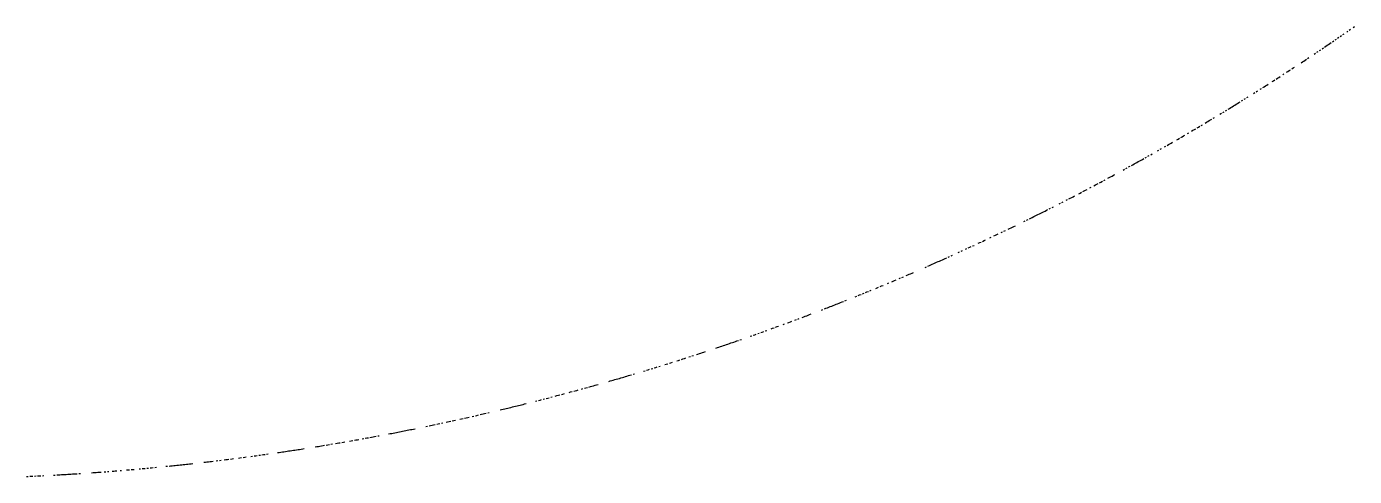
# Model space of a CAD drawing. Header units: metres. Extents: x -47.5 to 50, y -46.2 to 48.8.
# Drawn here: x 1.29 to 25.58, y -46.2 to -37.97 of the extents above; entities that cross this region are included whole.
import ezdxf

# ---------------------------------------------------------------- set-up
doc = ezdxf.new("R2010")
doc.units = ezdxf.units.M

msp = doc.modelspace()

# ---------------------------------------------------------------- linework, layer by layer
for p, q in [((25.319, -38.146, -692.82), (25.342, -38.129, -692.82)), ((25.366, -38.113, -692.82), (25.39, -38.097, -692.82)), ((25.437, -38.064, -692.82), (25.461, -38.047, -692.82)), ((25.484, -38.031, -692.82), (25.508, -38.015, -692.82)), ((25.555, -37.982, -692.82), (25.579, -37.965, -692.82)), ((24.986, -38.373, -692.82), (25.01, -38.357, -692.82)), ((25.034, -38.34, -692.82), (25.057, -38.324, -692.82)), ((25.057, -38.324, -692.82), (25.081, -38.308, -692.82)), ((25.081, -38.308, -692.82), (25.105, -38.292, -692.82)), ((25.105, -38.292, -692.82), (25.129, -38.276, -692.82)), ((25.129, -38.276, -692.82), (25.153, -38.26, -692.82)), ((25.176, -38.243, -692.82), (25.2, -38.227, -692.82)), ((25.224, -38.211, -692.82), (25.248, -38.195, -692.82)), ((25.271, -38.178, -692.82), (25.295, -38.162, -692.82)), ((24.603, -38.629, -692.82), (24.627, -38.613, -692.82)), ((24.627, -38.613, -692.82), (24.651, -38.597, -692.82)), ((24.651, -38.597, -692.82), (24.675, -38.581, -692.82)), ((24.675, -38.581, -692.82), (24.699, -38.565, -692.82)), ((24.723, -38.549, -692.82), (24.747, -38.533, -692.82)), ((24.843, -38.469, -692.82), (24.867, -38.453, -692.82)), ((24.89, -38.437, -692.82), (24.914, -38.421, -692.82)), ((24.938, -38.405, -692.82), (24.962, -38.389, -692.82)), ((24.266, -38.849, -692.82), (24.29, -38.834, -692.82)), ((24.338, -38.802, -692.82), (24.362, -38.787, -692.82)), ((24.362, -38.787, -692.82), (24.386, -38.771, -692.82)), ((24.386, -38.771, -692.82), (24.411, -38.755, -692.82)), ((24.435, -38.739, -692.82), (24.459, -38.724, -692.82)), ((24.459, -38.724, -692.82), (24.483, -38.708, -692.82)), ((23.854, -39.114, -692.82), (23.878, -39.098, -692.82)), ((23.902, -39.083, -692.82), (23.927, -39.067, -692.82)), ((23.927, -39.067, -692.82), (23.951, -39.052, -692.82)), ((23.951, -39.052, -692.82), (23.975, -39.036, -692.82)), ((23.975, -39.036, -692.82), (23.999, -39.021, -692.82)), ((24.072, -38.974, -692.82), (24.096, -38.959, -692.82)), ((24.096, -38.959, -692.82), (24.121, -38.943, -692.82)), ((24.145, -38.928, -692.82), (24.169, -38.912, -692.82)), ((24.169, -38.912, -692.82), (24.193, -38.896, -692.82)), ((24.193, -38.896, -692.82), (24.217, -38.881, -692.82)), ((23.463, -39.358, -692.82), (23.488, -39.343, -692.82)), ((23.512, -39.328, -692.82), (23.537, -39.313, -692.82)), ((23.561, -39.297, -692.82), (23.585, -39.282, -692.82)), ((23.61, -39.267, -692.82), (23.634, -39.252, -692.82)), ((23.732, -39.191, -692.82), (23.756, -39.175, -692.82)), ((23.781, -39.16, -692.82), (23.805, -39.144, -692.82)), ((23.119, -39.569, -692.82), (23.144, -39.554, -692.82)), ((23.169, -39.539, -692.82), (23.193, -39.524, -692.82)), ((23.218, -39.509, -692.82), (23.242, -39.494, -692.82)), ((23.267, -39.479, -692.82), (23.291, -39.464, -692.82)), ((23.291, -39.464, -692.82), (23.316, -39.449, -692.82)), ((23.316, -39.449, -692.82), (23.341, -39.434, -692.82)), ((23.341, -39.434, -692.82), (23.365, -39.419, -692.82)), ((23.365, -39.419, -692.82), (23.39, -39.404, -692.82)), ((23.39, -39.404, -692.82), (23.414, -39.389, -692.82)), ((23.414, -39.389, -692.82), (23.439, -39.373, -692.82)), ((23.439, -39.373, -692.82), (23.463, -39.358, -692.82)), ((22.65, -39.851, -692.82), (22.675, -39.836, -692.82)), ((22.699, -39.821, -692.82), (22.724, -39.806, -692.82)), ((22.724, -39.806, -692.82), (22.749, -39.792, -692.82)), ((22.774, -39.777, -692.82), (22.798, -39.762, -692.82)), ((22.848, -39.733, -692.82), (22.873, -39.718, -692.82)), ((22.873, -39.718, -692.82), (22.897, -39.703, -692.82)), ((22.897, -39.703, -692.82), (22.922, -39.688, -692.82)), ((22.922, -39.688, -692.82), (22.947, -39.673, -692.82)), ((22.947, -39.673, -692.82), (22.971, -39.659, -692.82)), ((22.996, -39.644, -692.82), (23.021, -39.629, -692.82)), ((22.227, -40.098, -692.82), (22.252, -40.083, -692.82)), ((22.327, -40.04, -692.82), (22.351, -40.025, -692.82)), ((22.351, -40.025, -692.82), (22.376, -40.011, -692.82)), ((22.401, -39.996, -692.82), (22.426, -39.982, -692.82)), ((22.426, -39.982, -692.82), (22.451, -39.967, -692.82)), ((22.451, -39.967, -692.82), (22.476, -39.953, -692.82)), ((22.526, -39.924, -692.82), (22.551, -39.909, -692.82)), ((22.6, -39.88, -692.82), (22.625, -39.865, -692.82)), ((22.625, -39.865, -692.82), (22.65, -39.851, -692.82)), ((21.801, -40.34, -692.82), (21.826, -40.326, -692.82)), ((21.851, -40.312, -692.82), (21.876, -40.298, -692.82)), ((21.977, -40.241, -692.82), (22.002, -40.227, -692.82)), ((22.027, -40.212, -692.82), (22.052, -40.198, -692.82)), ((22.102, -40.169, -692.82), (22.127, -40.155, -692.82)), ((22.152, -40.141, -692.82), (22.177, -40.126, -692.82)), ((22.177, -40.126, -692.82), (22.202, -40.112, -692.82)), ((22.202, -40.112, -692.82), (22.227, -40.098, -692.82)), ((21.398, -40.564, -692.82), (21.423, -40.55, -692.82)), ((21.448, -40.536, -692.82), (21.474, -40.523, -692.82)), ((21.499, -40.509, -692.82), (21.524, -40.495, -692.82)), ((21.524, -40.495, -692.82), (21.549, -40.481, -692.82)), ((21.549, -40.481, -692.82), (21.575, -40.467, -692.82)), ((21.575, -40.467, -692.82), (21.6, -40.453, -692.82)), ((21.6, -40.453, -692.82), (21.625, -40.439, -692.82)), ((21.625, -40.439, -692.82), (21.65, -40.425, -692.82)), ((21.65, -40.425, -692.82), (21.675, -40.411, -692.82)), ((21.675, -40.411, -692.82), (21.7, -40.397, -692.82)), ((21.7, -40.397, -692.82), (21.726, -40.382, -692.82)), ((21.751, -40.368, -692.82), (21.776, -40.354, -692.82)), ((20.916, -40.825, -692.82), (20.942, -40.812, -692.82)), ((20.942, -40.812, -692.82), (20.967, -40.798, -692.82)), ((20.993, -40.784, -692.82), (21.018, -40.771, -692.82)), ((21.069, -40.743, -692.82), (21.094, -40.73, -692.82)), ((21.094, -40.73, -692.82), (21.119, -40.716, -692.82)), ((21.119, -40.716, -692.82), (21.145, -40.702, -692.82)), ((21.145, -40.702, -692.82), (21.17, -40.689, -692.82)), ((21.17, -40.689, -692.82), (21.195, -40.675, -692.82)), ((21.347, -40.592, -692.82), (21.373, -40.578, -692.82)), ((20.534, -41.027, -692.82), (20.559, -41.014, -692.82)), ((20.559, -41.014, -692.82), (20.585, -41, -692.82)), ((20.61, -40.987, -692.82), (20.636, -40.974, -692.82)), ((20.636, -40.974, -692.82), (20.661, -40.96, -692.82)), ((20.661, -40.96, -692.82), (20.687, -40.947, -692.82)), ((20.738, -40.92, -692.82), (20.763, -40.906, -692.82)), ((20.814, -40.879, -692.82), (20.84, -40.866, -692.82)), ((20.84, -40.866, -692.82), (20.865, -40.852, -692.82)), ((20.865, -40.852, -692.82), (20.891, -40.839, -692.82)), ((19.995, -41.304, -692.82), (20.021, -41.291, -692.82)), ((20.046, -41.278, -692.82), (20.072, -41.265, -692.82)), ((20.175, -41.212, -692.82), (20.201, -41.199, -692.82)), ((20.226, -41.186, -692.82), (20.252, -41.173, -692.82)), ((20.303, -41.147, -692.82), (20.329, -41.133, -692.82)), ((20.355, -41.12, -692.82), (20.38, -41.107, -692.82)), ((20.38, -41.107, -692.82), (20.406, -41.094, -692.82)), ((20.406, -41.094, -692.82), (20.431, -41.08, -692.82)), ((20.431, -41.08, -692.82), (20.457, -41.067, -692.82)), ((19.53, -41.536, -692.82), (19.556, -41.523, -692.82)), ((19.582, -41.51, -692.82), (19.608, -41.497, -692.82)), ((19.634, -41.484, -692.82), (19.659, -41.472, -692.82)), ((19.659, -41.472, -692.82), (19.685, -41.459, -692.82)), ((19.685, -41.459, -692.82), (19.711, -41.446, -692.82)), ((19.711, -41.446, -692.82), (19.737, -41.433, -692.82)), ((19.737, -41.433, -692.82), (19.763, -41.42, -692.82)), ((19.763, -41.42, -692.82), (19.789, -41.407, -692.82)), ((19.789, -41.407, -692.82), (19.815, -41.395, -692.82)), ((19.815, -41.395, -692.82), (19.84, -41.382, -692.82)), ((19.84, -41.382, -692.82), (19.866, -41.369, -692.82)), ((19.866, -41.369, -692.82), (19.892, -41.356, -692.82)), ((19.892, -41.356, -692.82), (19.918, -41.343, -692.82)), ((19.918, -41.343, -692.82), (19.943, -41.33, -692.82)), ((19.943, -41.33, -692.82), (19.969, -41.317, -692.82)), ((19.01, -41.787, -692.82), (19.037, -41.774, -692.82)), ((19.037, -41.774, -692.82), (19.063, -41.762, -692.82)), ((19.115, -41.737, -692.82), (19.141, -41.724, -692.82)), ((19.167, -41.712, -692.82), (19.193, -41.7, -692.82)), ((19.245, -41.674, -692.82), (19.271, -41.662, -692.82)), ((19.271, -41.662, -692.82), (19.297, -41.649, -692.82)), ((19.297, -41.649, -692.82), (19.323, -41.637, -692.82)), ((19.323, -41.637, -692.82), (19.349, -41.624, -692.82)), ((19.349, -41.624, -692.82), (19.375, -41.612, -692.82)), ((18.514, -42.019, -692.82), (18.54, -42.007, -692.82)), ((18.54, -42.007, -692.82), (18.566, -41.995, -692.82)), ((18.593, -41.983, -692.82), (18.619, -41.971, -692.82)), ((18.697, -41.934, -692.82), (18.723, -41.922, -692.82)), ((18.723, -41.922, -692.82), (18.75, -41.91, -692.82)), ((18.776, -41.898, -692.82), (18.802, -41.885, -692.82)), ((18.802, -41.885, -692.82), (18.828, -41.873, -692.82)), ((18.906, -41.836, -692.82), (18.932, -41.824, -692.82)), ((18.984, -41.799, -692.82), (19.01, -41.787, -692.82)), ((17.935, -42.281, -692.82), (17.962, -42.269, -692.82)), ((17.962, -42.269, -692.82), (17.988, -42.258, -692.82)), ((17.988, -42.258, -692.82), (18.014, -42.246, -692.82)), ((18.014, -42.246, -692.82), (18.041, -42.234, -692.82)), ((18.041, -42.234, -692.82), (18.067, -42.222, -692.82)), ((18.067, -42.222, -692.82), (18.093, -42.211, -692.82)), ((18.093, -42.211, -692.82), (18.12, -42.199, -692.82)), ((18.146, -42.187, -692.82), (18.172, -42.175, -692.82)), ((18.199, -42.163, -692.82), (18.225, -42.151, -692.82)), ((18.33, -42.103, -692.82), (18.356, -42.091, -692.82)), ((18.383, -42.079, -692.82), (18.409, -42.067, -692.82)), ((18.461, -42.043, -692.82), (18.488, -42.031, -692.82)), ((17.38, -42.524, -692.82), (17.406, -42.512, -692.82)), ((17.406, -42.512, -692.82), (17.433, -42.501, -692.82)), ((17.433, -42.501, -692.82), (17.459, -42.49, -692.82)), ((17.459, -42.49, -692.82), (17.486, -42.478, -692.82)), ((17.486, -42.478, -692.82), (17.512, -42.467, -692.82)), ((17.724, -42.374, -692.82), (17.75, -42.363, -692.82)), ((17.777, -42.351, -692.82), (17.803, -42.34, -692.82)), ((17.803, -42.34, -692.82), (17.83, -42.328, -692.82)), ((17.83, -42.328, -692.82), (17.856, -42.316, -692.82)), ((17.856, -42.316, -692.82), (17.883, -42.305, -692.82)), ((17.883, -42.305, -692.82), (17.909, -42.293, -692.82)), ((17.909, -42.293, -692.82), (17.935, -42.281, -692.82)), ((16.821, -42.759, -692.82), (16.847, -42.748, -692.82)), ((16.847, -42.748, -692.82), (16.874, -42.737, -692.82)), ((16.901, -42.726, -692.82), (16.927, -42.715, -692.82)), ((16.927, -42.715, -692.82), (16.954, -42.704, -692.82)), ((17.034, -42.67, -692.82), (17.061, -42.659, -692.82)), ((17.114, -42.637, -692.82), (17.14, -42.626, -692.82)), ((17.14, -42.626, -692.82), (17.167, -42.614, -692.82)), ((17.167, -42.614, -692.82), (17.194, -42.603, -692.82)), ((17.247, -42.58, -692.82), (17.273, -42.569, -692.82)), ((17.3, -42.558, -692.82), (17.327, -42.547, -692.82)), ((16.205, -43.008, -692.82), (16.232, -42.998, -692.82)), ((16.258, -42.987, -692.82), (16.285, -42.976, -692.82)), ((16.446, -42.912, -692.82), (16.473, -42.901, -692.82)), ((16.5, -42.89, -692.82), (16.526, -42.879, -692.82)), ((16.526, -42.879, -692.82), (16.553, -42.869, -692.82)), ((16.58, -42.858, -692.82), (16.607, -42.847, -692.82)), ((16.634, -42.836, -692.82), (16.66, -42.825, -692.82)), ((16.66, -42.825, -692.82), (16.687, -42.814, -692.82)), ((16.714, -42.803, -692.82), (16.74, -42.792, -692.82)), ((15.585, -43.249, -692.82), (15.612, -43.239, -692.82)), ((15.612, -43.239, -692.82), (15.639, -43.228, -692.82)), ((15.828, -43.156, -692.82), (15.855, -43.145, -692.82)), ((15.882, -43.135, -692.82), (15.909, -43.124, -692.82)), ((15.909, -43.124, -692.82), (15.936, -43.114, -692.82)), ((15.936, -43.114, -692.82), (15.963, -43.103, -692.82)), ((15.963, -43.103, -692.82), (15.99, -43.093, -692.82)), ((15.99, -43.093, -692.82), (16.016, -43.082, -692.82)), ((16.016, -43.082, -692.82), (16.043, -43.072, -692.82)), ((16.043, -43.072, -692.82), (16.07, -43.061, -692.82)), ((16.07, -43.061, -692.82), (16.097, -43.051, -692.82)), ((16.097, -43.051, -692.82), (16.124, -43.04, -692.82)), ((16.124, -43.04, -692.82), (16.151, -43.03, -692.82)), ((16.151, -43.03, -692.82), (16.178, -43.019, -692.82)), ((16.178, -43.019, -692.82), (16.205, -43.008, -692.82)), ((14.935, -43.49, -692.82), (14.962, -43.48, -692.82)), ((14.989, -43.47, -692.82), (15.016, -43.46, -692.82)), ((15.016, -43.46, -692.82), (15.043, -43.451, -692.82)), ((15.125, -43.421, -692.82), (15.152, -43.411, -692.82)), ((15.206, -43.391, -692.82), (15.233, -43.381, -692.82)), ((15.233, -43.381, -692.82), (15.26, -43.371, -692.82)), ((15.26, -43.371, -692.82), (15.287, -43.361, -692.82)), ((15.342, -43.34, -692.82), (15.369, -43.33, -692.82)), ((15.396, -43.32, -692.82), (15.423, -43.31, -692.82)), ((15.477, -43.29, -692.82), (15.504, -43.279, -692.82)), ((15.504, -43.279, -692.82), (15.531, -43.269, -692.82)), ((15.531, -43.269, -692.82), (15.558, -43.259, -692.82)), ((15.558, -43.259, -692.82), (15.585, -43.249, -692.82)), ((14.253, -43.731, -692.82), (14.281, -43.722, -692.82)), ((14.281, -43.722, -692.82), (14.308, -43.712, -692.82)), ((14.335, -43.703, -692.82), (14.363, -43.693, -692.82)), ((14.526, -43.636, -692.82), (14.554, -43.626, -692.82)), ((14.581, -43.617, -692.82), (14.608, -43.607, -692.82)), ((14.608, -43.607, -692.82), (14.635, -43.597, -692.82)), ((14.663, -43.588, -692.82), (14.69, -43.578, -692.82)), ((14.717, -43.568, -692.82), (14.744, -43.559, -692.82)), ((14.744, -43.559, -692.82), (14.772, -43.549, -692.82)), ((14.799, -43.539, -692.82), (14.826, -43.529, -692.82)), ((14.908, -43.5, -692.82), (14.935, -43.49, -692.82)), ((13.541, -43.97, -692.82), (13.568, -43.961, -692.82)), ((13.568, -43.961, -692.82), (13.596, -43.952, -692.82)), ((13.596, -43.952, -692.82), (13.623, -43.943, -692.82)), ((13.623, -43.943, -692.82), (13.65, -43.934, -692.82)), ((13.65, -43.934, -692.82), (13.678, -43.925, -692.82)), ((13.678, -43.925, -692.82), (13.705, -43.916, -692.82)), ((13.897, -43.852, -692.82), (13.925, -43.843, -692.82)), ((13.925, -43.843, -692.82), (13.952, -43.834, -692.82)), ((13.952, -43.834, -692.82), (13.98, -43.825, -692.82)), ((13.98, -43.825, -692.82), (14.007, -43.815, -692.82)), ((14.007, -43.815, -692.82), (14.034, -43.806, -692.82)), ((14.034, -43.806, -692.82), (14.062, -43.797, -692.82)), ((14.062, -43.797, -692.82), (14.089, -43.787, -692.82)), ((14.089, -43.787, -692.82), (14.117, -43.778, -692.82)), ((14.117, -43.778, -692.82), (14.144, -43.769, -692.82)), ((14.144, -43.769, -692.82), (14.171, -43.759, -692.82)), ((14.171, -43.759, -692.82), (14.199, -43.75, -692.82)), ((14.199, -43.75, -692.82), (14.226, -43.741, -692.82)), ((14.226, -43.741, -692.82), (14.253, -43.731, -692.82)), ((12.768, -44.215, -692.82), (12.796, -44.207, -692.82)), ((12.796, -44.207, -692.82), (12.824, -44.198, -692.82)), ((12.851, -44.19, -692.82), (12.879, -44.181, -692.82)), ((12.962, -44.155, -692.82), (12.989, -44.147, -692.82)), ((12.989, -44.147, -692.82), (13.017, -44.138, -692.82)), ((13.045, -44.129, -692.82), (13.072, -44.121, -692.82)), ((13.072, -44.121, -692.82), (13.1, -44.112, -692.82)), ((13.183, -44.086, -692.82), (13.21, -44.077, -692.82)), ((13.21, -44.077, -692.82), (13.238, -44.068, -692.82)), ((13.265, -44.059, -692.82), (13.293, -44.051, -692.82)), ((13.293, -44.051, -692.82), (13.32, -44.042, -692.82)), ((13.32, -44.042, -692.82), (13.348, -44.033, -692.82)), ((13.403, -44.015, -692.82), (13.431, -44.006, -692.82)), ((13.458, -43.997, -692.82), (13.486, -43.988, -692.82)), ((11.936, -44.462, -692.82), (11.964, -44.454, -692.82)), ((11.964, -44.454, -692.82), (11.992, -44.446, -692.82)), ((11.992, -44.446, -692.82), (12.02, -44.438, -692.82)), ((12.02, -44.438, -692.82), (12.047, -44.43, -692.82)), ((12.047, -44.43, -692.82), (12.075, -44.422, -692.82)), ((12.075, -44.422, -692.82), (12.103, -44.414, -692.82)), ((12.103, -44.414, -692.82), (12.131, -44.406, -692.82)), ((12.131, -44.406, -692.82), (12.159, -44.398, -692.82)), ((12.159, -44.398, -692.82), (12.186, -44.39, -692.82)), ((12.186, -44.39, -692.82), (12.214, -44.382, -692.82)), ((12.214, -44.382, -692.82), (12.242, -44.373, -692.82)), ((12.242, -44.373, -692.82), (12.27, -44.365, -692.82)), ((12.27, -44.365, -692.82), (12.297, -44.357, -692.82)), ((12.297, -44.357, -692.82), (12.325, -44.349, -692.82)), ((12.325, -44.349, -692.82), (12.353, -44.341, -692.82)), ((12.381, -44.332, -692.82), (12.408, -44.324, -692.82)), ((12.575, -44.274, -692.82), (12.602, -44.266, -692.82)), ((12.63, -44.257, -692.82), (12.658, -44.249, -692.82)), ((12.658, -44.249, -692.82), (12.685, -44.241, -692.82)), ((12.713, -44.232, -692.82), (12.741, -44.224, -692.82)), ((11.071, -44.701, -692.82), (11.099, -44.694, -692.82)), ((11.099, -44.694, -692.82), (11.127, -44.686, -692.82)), ((11.211, -44.664, -692.82), (11.239, -44.656, -692.82)), ((11.239, -44.656, -692.82), (11.267, -44.649, -692.82)), ((11.295, -44.641, -692.82), (11.323, -44.634, -692.82)), ((11.323, -44.634, -692.82), (11.351, -44.626, -692.82)), ((11.351, -44.626, -692.82), (11.379, -44.618, -692.82)), ((11.435, -44.603, -692.82), (11.463, -44.595, -692.82)), ((11.49, -44.588, -692.82), (11.518, -44.58, -692.82)), ((11.518, -44.58, -692.82), (11.546, -44.572, -692.82)), ((11.574, -44.565, -692.82), (11.602, -44.557, -692.82)), ((11.602, -44.557, -692.82), (11.63, -44.549, -692.82)), ((11.63, -44.549, -692.82), (11.658, -44.541, -692.82)), ((11.658, -44.541, -692.82), (11.686, -44.533, -692.82)), ((11.686, -44.533, -692.82), (11.714, -44.526, -692.82)), ((11.714, -44.526, -692.82), (11.741, -44.518, -692.82)), ((10.117, -44.944, -692.82), (10.145, -44.937, -692.82)), ((10.145, -44.937, -692.82), (10.174, -44.93, -692.82)), ((10.174, -44.93, -692.82), (10.202, -44.923, -692.82)), ((10.202, -44.923, -692.82), (10.23, -44.916, -692.82)), ((10.23, -44.916, -692.82), (10.258, -44.91, -692.82)), ((10.258, -44.91, -692.82), (10.286, -44.903, -692.82)), ((10.286, -44.903, -692.82), (10.314, -44.896, -692.82)), ((10.314, -44.896, -692.82), (10.342, -44.889, -692.82)), ((10.342, -44.889, -692.82), (10.37, -44.882, -692.82)), ((10.37, -44.882, -692.82), (10.398, -44.875, -692.82)), ((10.398, -44.875, -692.82), (10.427, -44.868, -692.82)), ((10.595, -44.825, -692.82), (10.623, -44.818, -692.82)), ((10.651, -44.811, -692.82), (10.679, -44.804, -692.82)), ((10.679, -44.804, -692.82), (10.707, -44.796, -692.82)), ((10.735, -44.789, -692.82), (10.763, -44.782, -692.82)), ((10.791, -44.775, -692.82), (10.819, -44.767, -692.82)), ((10.819, -44.767, -692.82), (10.847, -44.76, -692.82)), ((10.875, -44.753, -692.82), (10.903, -44.746, -692.82)), ((10.959, -44.731, -692.82), (10.987, -44.723, -692.82)), ((10.987, -44.723, -692.82), (11.015, -44.716, -692.82)), ((11.015, -44.716, -692.82), (11.043, -44.709, -692.82)), ((9.073, -45.185, -692.82), (9.101, -45.179, -692.82)), ((9.101, -45.179, -692.82), (9.13, -45.172, -692.82)), ((9.214, -45.154, -692.82), (9.243, -45.147, -692.82)), ((9.243, -45.147, -692.82), (9.271, -45.141, -692.82)), ((9.299, -45.135, -692.82), (9.327, -45.129, -692.82)), ((9.327, -45.129, -692.82), (9.356, -45.122, -692.82)), ((9.356, -45.122, -692.82), (9.384, -45.116, -692.82)), ((9.44, -45.103, -692.82), (9.469, -45.097, -692.82)), ((9.497, -45.09, -692.82), (9.525, -45.084, -692.82)), ((9.525, -45.084, -692.82), (9.553, -45.077, -692.82)), ((9.582, -45.071, -692.82), (9.61, -45.064, -692.82)), ((9.61, -45.064, -692.82), (9.638, -45.058, -692.82)), ((9.638, -45.058, -692.82), (9.666, -45.051, -692.82)), ((9.666, -45.051, -692.82), (9.695, -45.045, -692.82)), ((9.723, -45.038, -692.82), (9.751, -45.031, -692.82)), ((9.948, -44.985, -692.82), (9.976, -44.978, -692.82)), ((9.976, -44.978, -692.82), (10.005, -44.971, -692.82)), ((10.005, -44.971, -692.82), (10.033, -44.964, -692.82)), ((10.033, -44.964, -692.82), (10.061, -44.958, -692.82)), ((10.061, -44.958, -692.82), (10.089, -44.951, -692.82)), ((10.089, -44.951, -692.82), (10.117, -44.944, -692.82)), ((7.909, -45.424, -692.82), (7.937, -45.418, -692.82)), ((7.937, -45.418, -692.82), (7.966, -45.413, -692.82)), ((7.966, -45.413, -692.82), (7.994, -45.407, -692.82)), ((7.994, -45.407, -692.82), (8.023, -45.402, -692.82)), ((8.023, -45.402, -692.82), (8.051, -45.396, -692.82)), ((8.051, -45.396, -692.82), (8.08, -45.391, -692.82)), ((8.08, -45.391, -692.82), (8.108, -45.385, -692.82)), ((8.108, -45.385, -692.82), (8.137, -45.379, -692.82)), ((8.137, -45.379, -692.82), (8.165, -45.374, -692.82)), ((8.165, -45.374, -692.82), (8.193, -45.368, -692.82)), ((8.193, -45.368, -692.82), (8.222, -45.362, -692.82)), ((8.222, -45.362, -692.82), (8.25, -45.357, -692.82)), ((8.25, -45.357, -692.82), (8.279, -45.351, -692.82)), ((8.279, -45.351, -692.82), (8.307, -45.345, -692.82)), ((8.307, -45.345, -692.82), (8.336, -45.34, -692.82)), ((8.336, -45.34, -692.82), (8.364, -45.334, -692.82)), ((8.364, -45.334, -692.82), (8.392, -45.328, -692.82)), ((8.591, -45.288, -692.82), (8.619, -45.282, -692.82)), ((8.648, -45.276, -692.82), (8.676, -45.27, -692.82)), ((8.676, -45.27, -692.82), (8.705, -45.264, -692.82)), ((8.705, -45.264, -692.82), (8.733, -45.258, -692.82)), ((8.733, -45.258, -692.82), (8.761, -45.252, -692.82)), ((8.79, -45.246, -692.82), (8.818, -45.24, -692.82)), ((8.818, -45.24, -692.82), (8.846, -45.234, -692.82)), ((8.875, -45.228, -692.82), (8.903, -45.222, -692.82)), ((8.96, -45.21, -692.82), (8.988, -45.203, -692.82)), ((8.988, -45.203, -692.82), (9.016, -45.197, -692.82)), ((9.016, -45.197, -692.82), (9.045, -45.191, -692.82)), ((6.567, -45.66, -692.82), (6.596, -45.656, -692.82)), ((6.596, -45.656, -692.82), (6.624, -45.651, -692.82)), ((6.624, -45.651, -692.82), (6.653, -45.646, -692.82)), ((6.653, -45.646, -692.82), (6.682, -45.642, -692.82)), ((6.682, -45.642, -692.82), (6.71, -45.637, -692.82)), ((6.71, -45.637, -692.82), (6.739, -45.632, -692.82)), ((6.767, -45.628, -692.82), (6.796, -45.623, -692.82)), ((6.796, -45.623, -692.82), (6.825, -45.618, -692.82)), ((6.853, -45.613, -692.82), (6.882, -45.608, -692.82)), ((6.939, -45.599, -692.82), (6.968, -45.594, -692.82)), ((6.968, -45.594, -692.82), (6.996, -45.589, -692.82)), ((6.996, -45.589, -692.82), (7.025, -45.584, -692.82)), ((7.053, -45.579, -692.82), (7.082, -45.574, -692.82)), ((7.082, -45.574, -692.82), (7.11, -45.569, -692.82)), ((7.196, -45.554, -692.82), (7.225, -45.549, -692.82)), ((7.225, -45.549, -692.82), (7.253, -45.544, -692.82)), ((7.282, -45.539, -692.82), (7.31, -45.534, -692.82)), ((7.31, -45.534, -692.82), (7.339, -45.529, -692.82)), ((7.339, -45.529, -692.82), (7.367, -45.524, -692.82)), ((7.424, -45.514, -692.82), (7.453, -45.509, -692.82)), ((7.482, -45.503, -692.82), (7.51, -45.498, -692.82)), ((7.51, -45.498, -692.82), (7.539, -45.493, -692.82)), ((7.567, -45.488, -692.82), (7.596, -45.483, -692.82)), ((7.596, -45.483, -692.82), (7.624, -45.477, -692.82)), ((7.624, -45.477, -692.82), (7.653, -45.472, -692.82)), ((7.653, -45.472, -692.82), (7.681, -45.467, -692.82)), ((7.71, -45.461, -692.82), (7.738, -45.456, -692.82)), ((4.757, -45.915, -692.82), (4.786, -45.912, -692.82)), ((4.815, -45.908, -692.82), (4.844, -45.905, -692.82)), ((4.901, -45.898, -692.82), (4.93, -45.894, -692.82)), ((4.93, -45.894, -692.82), (4.959, -45.891, -692.82)), ((4.959, -45.891, -692.82), (4.988, -45.887, -692.82)), ((5.017, -45.883, -692.82), (5.045, -45.88, -692.82)), ((5.045, -45.88, -692.82), (5.074, -45.876, -692.82)), ((5.16, -45.865, -692.82), (5.189, -45.861, -692.82)), ((5.189, -45.861, -692.82), (5.218, -45.857, -692.82)), ((5.247, -45.854, -692.82), (5.276, -45.85, -692.82)), ((5.276, -45.85, -692.82), (5.304, -45.846, -692.82)), ((5.391, -45.834, -692.82), (5.419, -45.831, -692.82)), ((5.448, -45.827, -692.82), (5.477, -45.823, -692.82)), ((5.477, -45.823, -692.82), (5.506, -45.819, -692.82)), ((5.534, -45.815, -692.82), (5.563, -45.811, -692.82)), ((5.592, -45.807, -692.82), (5.621, -45.803, -692.82)), ((5.621, -45.803, -692.82), (5.649, -45.799, -692.82)), ((5.678, -45.795, -692.82), (5.707, -45.791, -692.82)), ((5.879, -45.766, -692.82), (5.908, -45.762, -692.82)), ((5.908, -45.762, -692.82), (5.936, -45.758, -692.82)), ((5.936, -45.758, -692.82), (5.965, -45.753, -692.82)), ((5.965, -45.753, -692.82), (5.994, -45.749, -692.82)), ((5.994, -45.749, -692.82), (6.022, -45.745, -692.82)), ((6.022, -45.745, -692.82), (6.051, -45.74, -692.82)), ((6.051, -45.74, -692.82), (6.08, -45.736, -692.82)), ((6.08, -45.736, -692.82), (6.109, -45.732, -692.82)), ((6.109, -45.732, -692.82), (6.137, -45.728, -692.82)), ((6.137, -45.728, -692.82), (6.166, -45.723, -692.82)), ((6.166, -45.723, -692.82), (6.195, -45.719, -692.82)), ((6.195, -45.719, -692.82), (6.223, -45.714, -692.82)), ((6.223, -45.714, -692.82), (6.252, -45.71, -692.82)), ((6.252, -45.71, -692.82), (6.281, -45.706, -692.82)), ((6.281, -45.706, -692.82), (6.309, -45.701, -692.82)), ((6.309, -45.701, -692.82), (6.338, -45.697, -692.82)), ((6.338, -45.697, -692.82), (6.367, -45.692, -692.82)), ((2.098, -46.159, -692.82), (2.127, -46.157, -692.82)), ((2.127, -46.157, -692.82), (2.156, -46.155, -692.82)), ((2.156, -46.155, -692.82), (2.185, -46.153, -692.82)), ((2.185, -46.153, -692.82), (2.214, -46.152, -692.82)), ((2.243, -46.15, -692.82), (2.272, -46.148, -692.82)), ((2.474, -46.134, -692.82), (2.503, -46.132, -692.82)), ((2.503, -46.132, -692.82), (2.532, -46.13, -692.82)), ((2.532, -46.13, -692.82), (2.561, -46.128, -692.82)), ((2.561, -46.128, -692.82), (2.59, -46.126, -692.82)), ((2.59, -46.126, -692.82), (2.619, -46.123, -692.82)), ((2.619, -46.123, -692.82), (2.648, -46.121, -692.82)), ((2.706, -46.117, -692.82), (2.735, -46.115, -692.82)), ((2.764, -46.112, -692.82), (2.793, -46.11, -692.82)), ((2.851, -46.106, -692.82), (2.88, -46.103, -692.82)), ((2.88, -46.103, -692.82), (2.909, -46.101, -692.82)), ((2.909, -46.101, -692.82), (2.938, -46.099, -692.82)), ((2.996, -46.094, -692.82), (3.025, -46.092, -692.82)), ((3.111, -46.084, -692.82), (3.14, -46.082, -692.82)), ((3.14, -46.082, -692.82), (3.169, -46.079, -692.82)), ((3.198, -46.077, -692.82), (3.227, -46.074, -692.82)), ((3.227, -46.074, -692.82), (3.256, -46.072, -692.82)), ((3.343, -46.064, -692.82), (3.372, -46.062, -692.82)), ((3.401, -46.059, -692.82), (3.43, -46.056, -692.82)), ((3.43, -46.056, -692.82), (3.458, -46.054, -692.82)), ((3.487, -46.051, -692.82), (3.516, -46.048, -692.82)), ((3.545, -46.046, -692.82), (3.574, -46.043, -692.82)), ((3.574, -46.043, -692.82), (3.603, -46.04, -692.82)), ((3.632, -46.037, -692.82), (3.661, -46.035, -692.82)), ((3.834, -46.017, -692.82), (3.863, -46.015, -692.82)), ((3.892, -46.012, -692.82), (3.921, -46.009, -692.82)), ((3.921, -46.009, -692.82), (3.95, -46.006, -692.82)), ((3.95, -46.006, -692.82), (3.979, -46.003, -692.82)), ((3.979, -46.003, -692.82), (4.007, -46, -692.82)), ((4.007, -46, -692.82), (4.036, -45.997, -692.82)), ((4.036, -45.997, -692.82), (4.065, -45.994, -692.82)), ((4.065, -45.994, -692.82), (4.094, -45.991, -692.82)), ((4.094, -45.991, -692.82), (4.123, -45.988, -692.82)), ((4.123, -45.988, -692.82), (4.152, -45.985, -692.82)), ((4.152, -45.985, -692.82), (4.181, -45.981, -692.82)), ((4.181, -45.981, -692.82), (4.209, -45.978, -692.82)), ((4.209, -45.978, -692.82), (4.238, -45.975, -692.82)), ((4.238, -45.975, -692.82), (4.267, -45.972, -692.82)), ((4.267, -45.972, -692.82), (4.296, -45.969, -692.82)), ((4.296, -45.969, -692.82), (4.325, -45.966, -692.82)), ((4.527, -45.943, -692.82), (4.556, -45.939, -692.82)), ((4.556, -45.939, -692.82), (4.584, -45.936, -692.82)), ((4.584, -45.936, -692.82), (4.613, -45.933, -692.82)), ((4.613, -45.933, -692.82), (4.642, -45.929, -692.82)), ((4.642, -45.929, -692.82), (4.671, -45.926, -692.82)), ((4.671, -45.926, -692.82), (4.7, -45.922, -692.82)), ((1.285, -46.202, -692.82), (1.314, -46.201, -692.82)), ((1.343, -46.2, -692.82), (1.372, -46.198, -692.82)), ((1.372, -46.198, -692.82), (1.401, -46.197, -692.82)), ((1.43, -46.196, -692.82), (1.459, -46.194, -692.82)), ((1.488, -46.193, -692.82), (1.517, -46.191, -692.82)), ((1.517, -46.191, -692.82), (1.546, -46.19, -692.82)), ((1.575, -46.189, -692.82), (1.604, -46.187, -692.82)), ((1.779, -46.178, -692.82), (1.808, -46.176, -692.82)), ((1.837, -46.174, -692.82), (1.866, -46.173, -692.82)), ((1.866, -46.173, -692.82), (1.895, -46.171, -692.82)), ((1.895, -46.171, -692.82), (1.924, -46.169, -692.82)), ((1.924, -46.169, -692.82), (1.953, -46.168, -692.82)), ((1.953, -46.168, -692.82), (1.982, -46.166, -692.82)), ((1.982, -46.166, -692.82), (2.011, -46.164, -692.82)), ((2.011, -46.164, -692.82), (2.04, -46.162, -692.82)), ((2.04, -46.162, -692.82), (2.069, -46.161, -692.82)), ((2.069, -46.161, -692.82), (2.098, -46.159, -692.82))]:
    msp.add_line(p, q)

doc.saveas('drawing.dxf')
